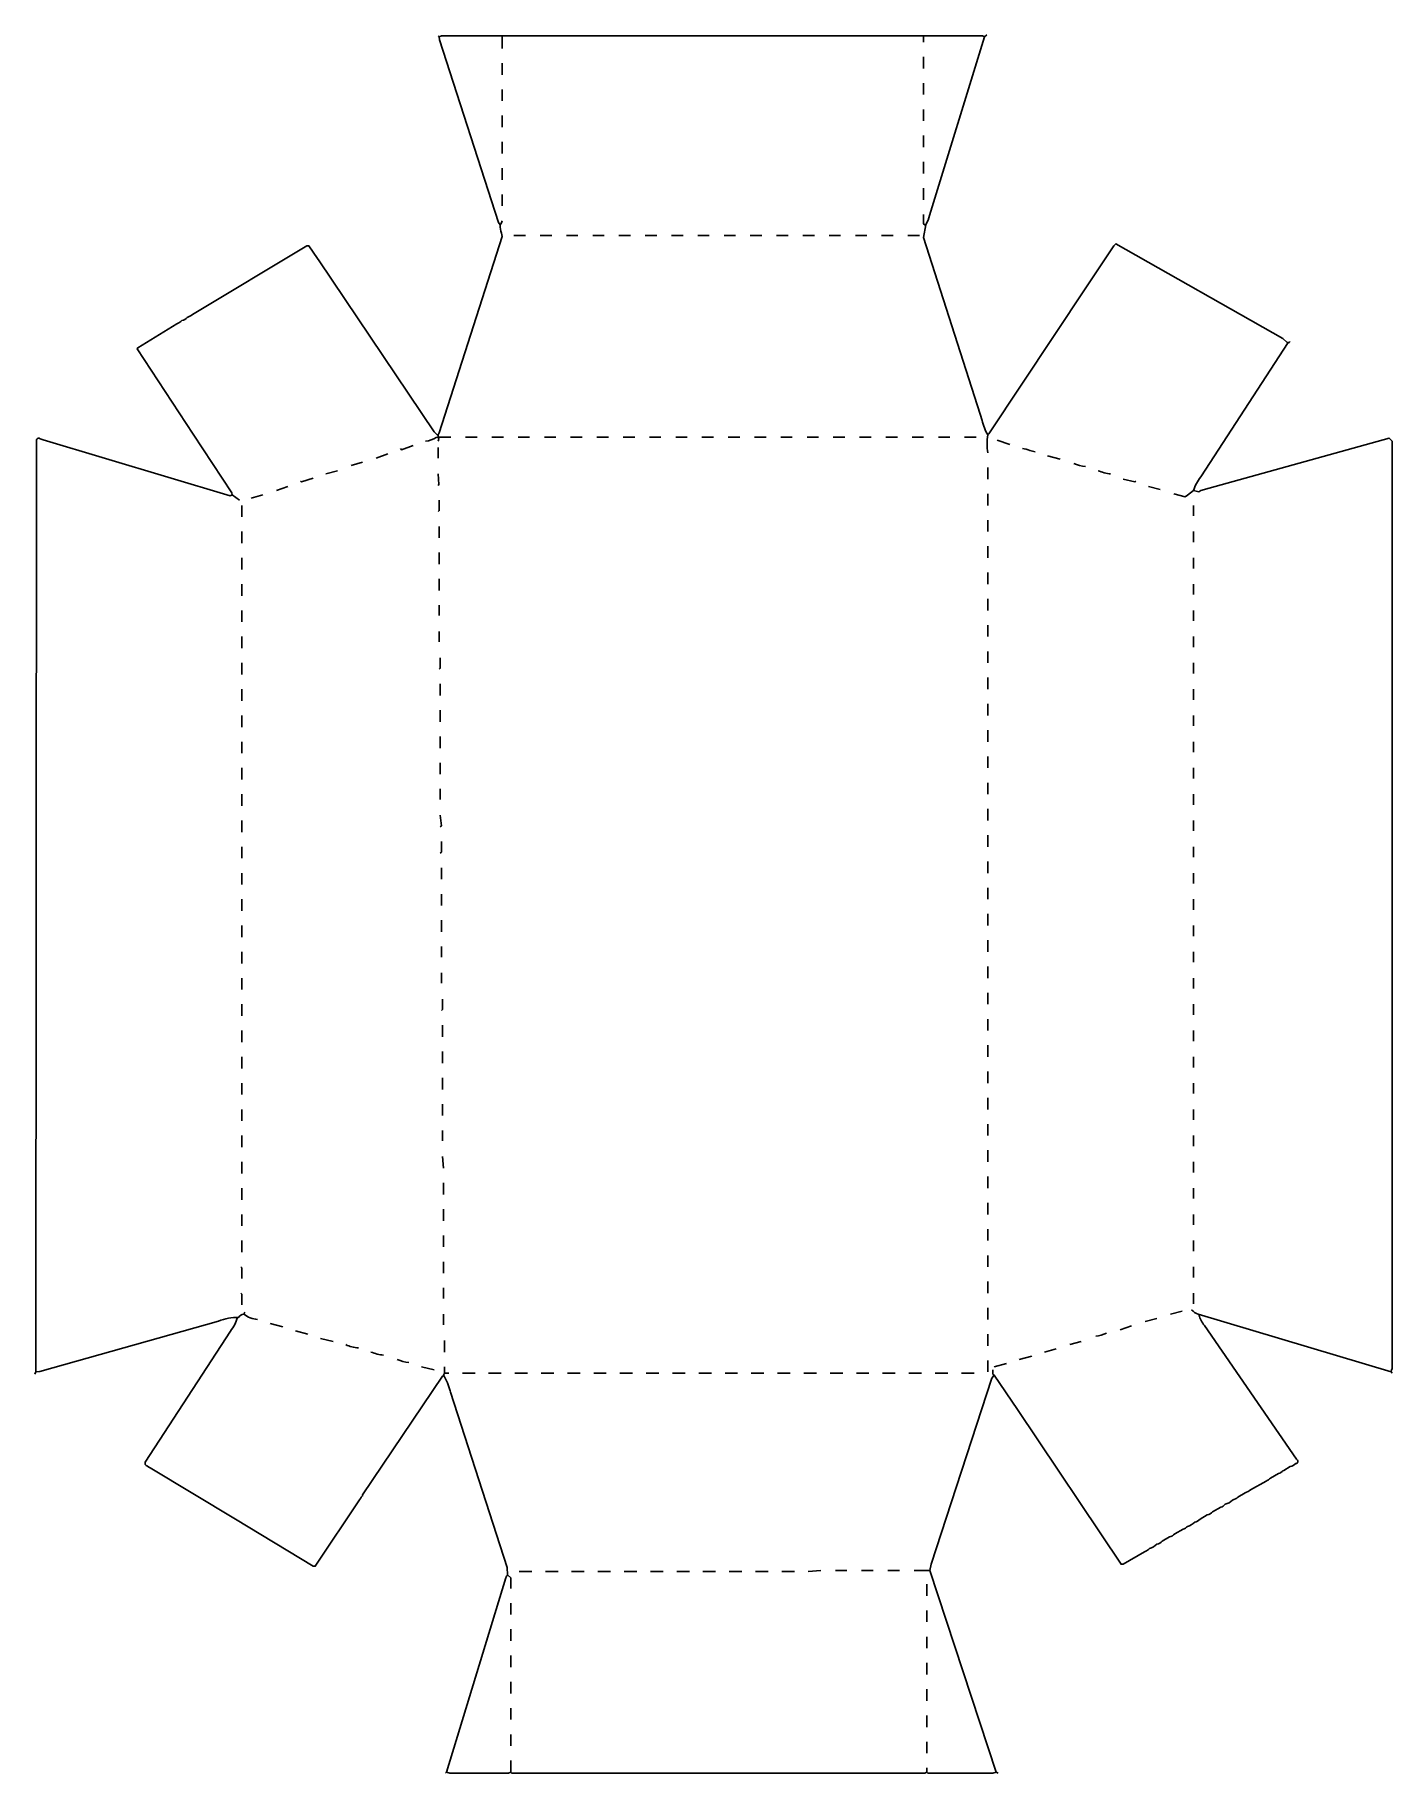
# Model space of a CAD drawing. Extents: x 66 to 1358, y 85 to 1740.
import ezdxf

# ---------------------------------------------------------------- set-up
doc = ezdxf.new("R2010")
doc.units = 0
doc.layers.get('0').update_dxf_attribs({"linetype": 'CONTINUOUS'})

msp = doc.modelspace()

# ---------------------------------------------------------------- linework, layer by layer
at = {"color": 250, "linetype": 'CONTINUOUS'}
for points in [[(450, 1739), (451, 1738), (453, 1739), (968, 1739), (970, 1738), (972, 1740)], [(509, 1559), (507.4, 1561.2), (451.352941, 1735.088235), (451, 1738)], [(511, 1727), (511, 1739)], [(912, 1733), (912, 1739)], [(511, 1702), (511, 1713)], [(912, 1708), (912, 1719)], [(912, 1683), (912, 1694)], [(511, 1677), (511, 1688)], [(511, 1652), (511, 1663)], [(912, 1658), (912, 1669)], [(912, 1633), (912, 1644)], [(511, 1627), (511, 1638)], [(511, 1602), (511, 1613)], [(912, 1608), (912, 1619)], [(912, 1583), (912, 1594)], [(511, 1577), (511, 1588)], [(522, 1549), (533, 1549)], [(547, 1549), (558, 1549)], [(572, 1549), (583, 1549)], [(597, 1549), (608, 1549)], [(622, 1549), (633, 1549)], [(647, 1549), (658, 1549)], [(672, 1549), (683, 1549)], [(697, 1549), (708, 1549)], [(722, 1549), (733, 1549)], [(747, 1549), (758, 1549)], [(772, 1549), (783, 1549)], [(797, 1549), (808, 1549)], [(822, 1549), (833, 1549)], [(847, 1549), (858, 1549)], [(872, 1549), (883, 1549)], [(897, 1549), (908, 1549)], [(973, 1359), (974, 1360), (1067, 1500), (1093, 1539), (1095, 1541), (1253.804878, 1450.756098), (1258, 1447), (1260, 1447), (1261, 1448)], [(391, 1337), (402, 1341)], [(450, 1337), (450, 1347)], [(476, 1357), (487, 1357)], [(501, 1357), (512, 1357)], [(526, 1357), (537, 1357)], [(551, 1357), (562, 1357)], [(576, 1357), (587, 1357)], [(601, 1357), (612, 1357)], [(626, 1357), (637, 1357)], [(651, 1357), (662, 1357)], [(676, 1357), (687, 1357)], [(701, 1357), (712, 1357)], [(726, 1357), (737, 1357)], [(751, 1357), (762, 1357)], [(776, 1357), (787, 1357)], [(801, 1357), (812, 1357)], [(826, 1357), (837, 1357)], [(851, 1357), (862, 1357)], [(876, 1357), (887, 1357)], [(901, 1357), (912, 1357)], [(926, 1357), (937, 1357)], [(951, 1357), (962, 1357)], [(343, 1322), (354, 1325)], [(367, 1330), (378, 1333)], [(973, 1317), (973, 1328)], [(1042, 1336), (1030, 1339)], [(296, 1306), (307, 1310)], [(319, 1315), (320, 1314.5), (331, 1318)], [(450, 1311), (450.5, 1312), (450, 1322)], [(1137, 1307), (1126, 1310)], [(272, 1299), (283, 1302)], [(973, 1292), (973, 1303)], [(1169, 1282), (1169, 1292)], [(973, 1267), (973, 1278)], [(451, 1261), (451, 1272)], [(1169, 1257), (1169, 1267)], [(451, 1236), (451, 1247)], [(973, 1242), (973, 1253)], [(1169, 1232), (1169, 1242)], [(973, 1217), (973, 1228)], [(451, 1211), (451, 1222)], [(1169, 1207), (1169, 1217)], [(451, 1187), (451, 1197)], [(973, 1192), (973, 1203)], [(1169, 1182), (1169, 1192)], [(973, 1167), (973, 1178)], [(451, 1162), (451, 1172)], [(1169, 1157), (1169, 1167)], [(973, 1142), (973, 1153)], [(1169, 1132), (1169, 1142)], [(973, 1117), (973, 1128)], [(1169, 1107), (1169, 1117)], [(452, 1086), (452, 1097)], [(973, 1092), (973, 1103)], [(973, 1067), (973, 1078)], [(1169, 1082), (1169, 1092)], [(452, 1061), (452, 1072)], [(1169, 1057), (1169, 1067)], [(452, 1036), (452, 1047)], [(973, 1042), (973, 1053)], [(973, 1017), (973, 1028)], [(1169, 1032), (1169, 1042)], [(452, 1012), (452, 1022)], [(1169, 1007), (1169, 1017)], [(973, 992), (973, 1003)], [(973, 967), (973, 978)], [(1169, 982), (1169, 992)], [(1169, 957), (1169, 967)], [(453, 936), (453, 947)], [(973, 942), (973, 953)], [(973, 917), (973, 928)], [(1169, 932), (1169, 942)], [(453, 911), (453, 922)], [(1169, 907), (1169, 917)], [(453, 886), (453, 897)], [(973, 892), (973, 903)], [(973, 867), (973, 878)], [(1169, 882), (1169, 892)], [(453, 862), (453, 872)], [(1169, 857), (1169, 867)], [(453, 837), (453, 847)], [(973, 842), (973, 853)], [(973, 817), (973, 828)], [(1169, 832), (1169, 842)], [(1169, 807), (1169, 817)], [(973, 792), (973, 803)], [(973, 767), (973, 778)], [(1169, 782), (1169, 792)], [(454, 761), (454, 772)], [(1169, 757), (1169, 767)], [(454, 736), (454, 747)], [(973, 742), (973, 753)], [(1169, 732), (1169, 742)], [(454, 711), (454, 722)], [(973, 717), (973, 728)], [(1169, 707), (1169, 717)], [(454, 687), (454, 697)], [(973, 692), (973, 703)], [(1169, 682), (1169, 692)], [(973, 667), (973, 678)], [(1169, 657), (1169, 667)], [(973, 642), (973, 653)], [(1169, 632), (1169, 642)], [(455, 611), (455, 622)], [(973, 617), (973, 628)], [(1169, 607), (1169, 617)], [(455, 586), (455, 597)], [(973, 592), (973, 603)], [(1169, 582), (1169, 592)], [(455, 561), (455, 572)], [(973, 567), (973, 578)], [(1169, 557), (1169, 567)], [(455, 537), (455, 547)], [(973, 542), (973, 553)], [(1169, 532), (1169, 542)], [(455, 512), (455, 522)], [(973, 517), (973, 528)], [(1123, 515), (1134, 518)], [(1147, 522), (1158, 525)], [(302, 510), (290, 513)], [(973, 492), (973, 503)], [(1099, 507), (1110, 511)], [(1003, 479), (1015, 482)], [(1027, 486), (1038, 489)], [(1051, 493), (1062, 496)], [(446, 469), (434, 472)], [(456, 466), (460, 466)], [(473, 466), (485, 466)], [(498, 466), (510, 466)], [(523, 466), (535, 466)], [(548, 466), (560, 466)], [(573, 466), (585, 466)], [(598, 466), (610, 466)], [(623, 466), (635, 466)], [(648, 466), (660, 466)], [(673, 466), (685, 466)], [(698, 466), (710, 466)], [(723, 466), (735, 466)], [(748, 466), (760, 466)], [(773, 466), (785, 466)], [(798, 466), (810, 466)], [(823, 466), (835, 466)], [(848, 466), (860, 466)], [(873, 466), (885, 466)], [(898, 466), (910, 466)], [(981, 86), (918, 278), (919.3, 283.9), (977, 461), (979, 464)], [(923, 466), (935, 466)], [(948, 466), (960, 466)], [(973, 467), (973, 478)], [(979, 472), (991, 475)], [(519, 261), (519, 271), (516, 274)], [(828, 278), (839, 278)], [(853, 278), (864, 278)], [(878, 278), (889, 278)], [(903, 278), (918, 278)], [(915, 254), (915, 265)], [(519, 236), (519, 247)], [(915, 229), (915, 240)], [(519, 211), (519, 222)], [(915, 204), (915, 215)], [(519, 186), (519, 197)], [(915, 179), (915, 190)], [(519, 161), (519, 172)], [(915, 154), (915, 165)], [(519, 136), (519, 147)], [(915, 129), (915, 140)], [(519, 111), (519, 122)], [(915, 104), (915, 115)], [(457, 85), (458, 86), (461, 85), (517, 85), (519, 86), (520, 85), (913, 85), (915, 86), (916, 85), (978, 85), (981, 86), (983, 85)], [(519, 86), (519, 97)], [(915, 86), (915, 90)]]:
    msp.add_lwpolyline(points, dxfattribs=at)
for points in [[(914, 1559, 0.076612), (917.7, 1568.1), (970, 1738)], [(450, 1353, 0.236068), (450, 1357), (450, 1359), (450.8, 1361.1), (511, 1548), (510.3, 1551.1, -0.10467), (509, 1559, 0.120666), (511, 1563)], [(973, 1342, -0.072429), (973, 1359, -0.063031), (967.7, 1372.9), (965.7, 1378.9), (912, 1547), (914, 1559), (913, 1559), (912, 1560), (912, 1569)], [(261, 1297), (254, 1302), (253.6, 1303.8), (216.769231, 1359.846154), (163.5, 1441), (164, 1442), (201.1, 1464.8), (201.9, 1465.2, 0.113019), (206, 1468, 0.162817), (211, 1471, 0.129316), (216.1, 1473.8), (325, 1539), (327, 1539), (335.230769, 1527.153846), (336.769231, 1524.846154), (446, 1362), (449, 1359), (450, 1359)], [(1150, 1303), (1161, 1300), (1163.1, 1301.8), (1169, 1306, -0.102294), (1175.8, 1319.1), (1259, 1447)], [(66, 465), (67, 467), (67.499436, 1353.999438, -0.656005), (71.1, 1355.3), (74.088235, 1354.352941), (252, 1301), (254, 1302)], [(438, 1353, 0.111356), (448.1, 1356.7), (450, 1357), (462, 1357)], [(1018, 1343), (1013.1, 1344.3, 0.070456), (1006, 1346)], [(1358, 466), (1357, 467), (1357.3, 468.9), (1358, 470), (1358, 1353), (1355, 1356), (1183.9, 1308.3), (1178.088235, 1306.647059, 0.081676), (1174, 1305), (1169, 1306)], [(1066, 1329, -0.100044), (1055, 1332)], [(1090, 1322, -0.076748), (1078, 1325)], [(67, 467), (70.923077, 467.384615), (240.911765, 515.352941, -0.092959), (260, 519, -0.216752), (265, 522), (266, 524)], [(259, 519, -0.102294), (252.2, 505.9), (171, 381), (171, 379, 0.068335), (175.846154, 375.769231), (256.9, 326.8), (331, 282), (333, 282), (375.8, 346.1, -0.118981), (378, 349), (378, 350), (454, 463), (455, 464), (456, 466), (456, 472)], [(978, 469), (978, 465), (979, 464), (1001.24, 431.18), (1100, 284), (1102, 284), (1122.1, 295.8), (1122.9, 296.2, 0.113019), (1127, 299, 0.133925), (1134, 303, 0.129316), (1139.1, 305.8), (1146, 310, 0.129316), (1151.1, 312.8), (1158.9, 317.2, 0.113019), (1163, 320, 0.133925), (1170, 324, 0.129316), (1175.1, 326.8), (1182, 331, 0.129316), (1187.1, 333.8), (1194.9, 338.2, 0.113019), (1199, 341, 0.133925), (1206, 345, 0.129316), (1211.1, 347.8), (1218, 352, 0.129316), (1223.1, 354.8), (1237.9, 363.2, 0.113019), (1242, 366), (1249.9, 370.2, 0.113019), (1254, 373), (1254.9, 373.2), (1261, 377, 0.129316), (1266.1, 379.8, 0.821483), (1266.769231, 383.846154), (1179.230769, 511.153846, -0.08194), (1174, 521)], [(1357, 467), (1173.3, 521.9, -0.089622), (1167, 526)], [(1076, 501, 0.084719), (1086, 504)], [(422, 476, -0.100044), (411, 479)], [(458, 86), (514.352941, 270.911765, -0.10563), (516, 274), (515.569231, 280.946154), (461.647059, 447.911765), (461.3, 449.1, 0.071259), (455, 464)]]:
    msp.add_lwpolyline(points, format="xyb", dxfattribs=at)
at = {"color": 197, "linetype": 'CONTINUOUS'}
for points in [[(414, 1346), (415, 1345), (426, 1349)], [(994, 1350), (982, 1354)], [(1114, 1315), (1113, 1314.5), (1102, 1317)], [(350, 496), (338, 499)]]:
    msp.add_lwpolyline(points, dxfattribs=at)
at = {"color": 251, "linetype": 'CONTINUOUS'}
for points in [[(263, 1281), (263, 1292)], [(263, 1256), (263, 1267)], [(263, 1231), (263, 1242)], [(263, 1206), (263, 1217)], [(263, 1181), (263, 1192)], [(263, 1156), (263, 1167)], [(263, 1131), (263, 1142)], [(263, 1106), (263, 1117)], [(452, 1111), (452, 1122)], [(263, 1081), (263, 1092)], [(263, 1056), (263, 1067)], [(263, 1031), (263, 1042)], [(263, 1006), (263, 1017)], [(452, 986), (453, 987), (452.405405, 992.067568), (452, 997)], [(263, 981), (263, 992)], [(263, 956), (263, 967)], [(263, 931), (263, 942)], [(263, 906), (263, 917)], [(263, 881), (263, 892)], [(263, 856), (263, 867)], [(263, 831), (263, 842)], [(263, 806), (263, 817)], [(454, 786), (454, 797)], [(263, 781), (263, 792)], [(263, 756), (263, 767)], [(263, 731), (263, 742)], [(263, 706), (263, 717)], [(263, 681), (263, 692)], [(263, 656), (263, 667)], [(455, 661), (454, 672)], [(455, 636), (455, 647)], [(263, 631), (263, 642)], [(263, 606), (263, 617)], [(263, 581), (263, 592)], [(263, 556), (263, 566), (262, 567)], [(263, 531), (263, 541), (262, 542)], [(456, 486), (456, 497)], [(527, 277), (539, 277)], [(552, 277), (564, 277)], [(577, 277), (589, 277)], [(602, 277), (614, 277)], [(627, 277), (639, 277)], [(652, 277), (664, 277)], [(677, 277), (689, 277)], [(702, 277), (714, 277)], [(727, 277), (739, 277)], [(752, 277), (764, 277)], [(777, 277), (789, 277)]]:
    msp.add_lwpolyline(points, dxfattribs=at)
at = {"color": 252, "linetype": 'CONTINUOUS'}
for points in [[(450, 1286), (451, 1287), (451, 1297)], [(451, 1136), (452, 1137), (452, 1147)], [(452, 961), (453, 962), (453, 972)], [(453, 811), (454, 812), (454, 822)]]:
    msp.add_lwpolyline(points, dxfattribs=at)
at = {"color": 197, "linetype": 'CONTINUOUS'}
msp.add_lwpolyline([(278, 517, -0.136136), (265, 522)], format="xyb", dxfattribs=at)
at = {"color": 27, "linetype": 'CONTINUOUS'}
msp.add_lwpolyline([(326, 503), (314, 506)], dxfattribs=at)
for points in [[(374, 490, -0.111182), (362, 493)], [(398, 483, -0.076748), (386, 486)]]:
    msp.add_lwpolyline(points, format="xyb", dxfattribs=at)
at = {"color": 247, "linetype": 'CONTINUOUS'}
msp.add_lwpolyline([(802, 277), (814, 278)], dxfattribs=at)

doc.saveas('drawing.dxf')
